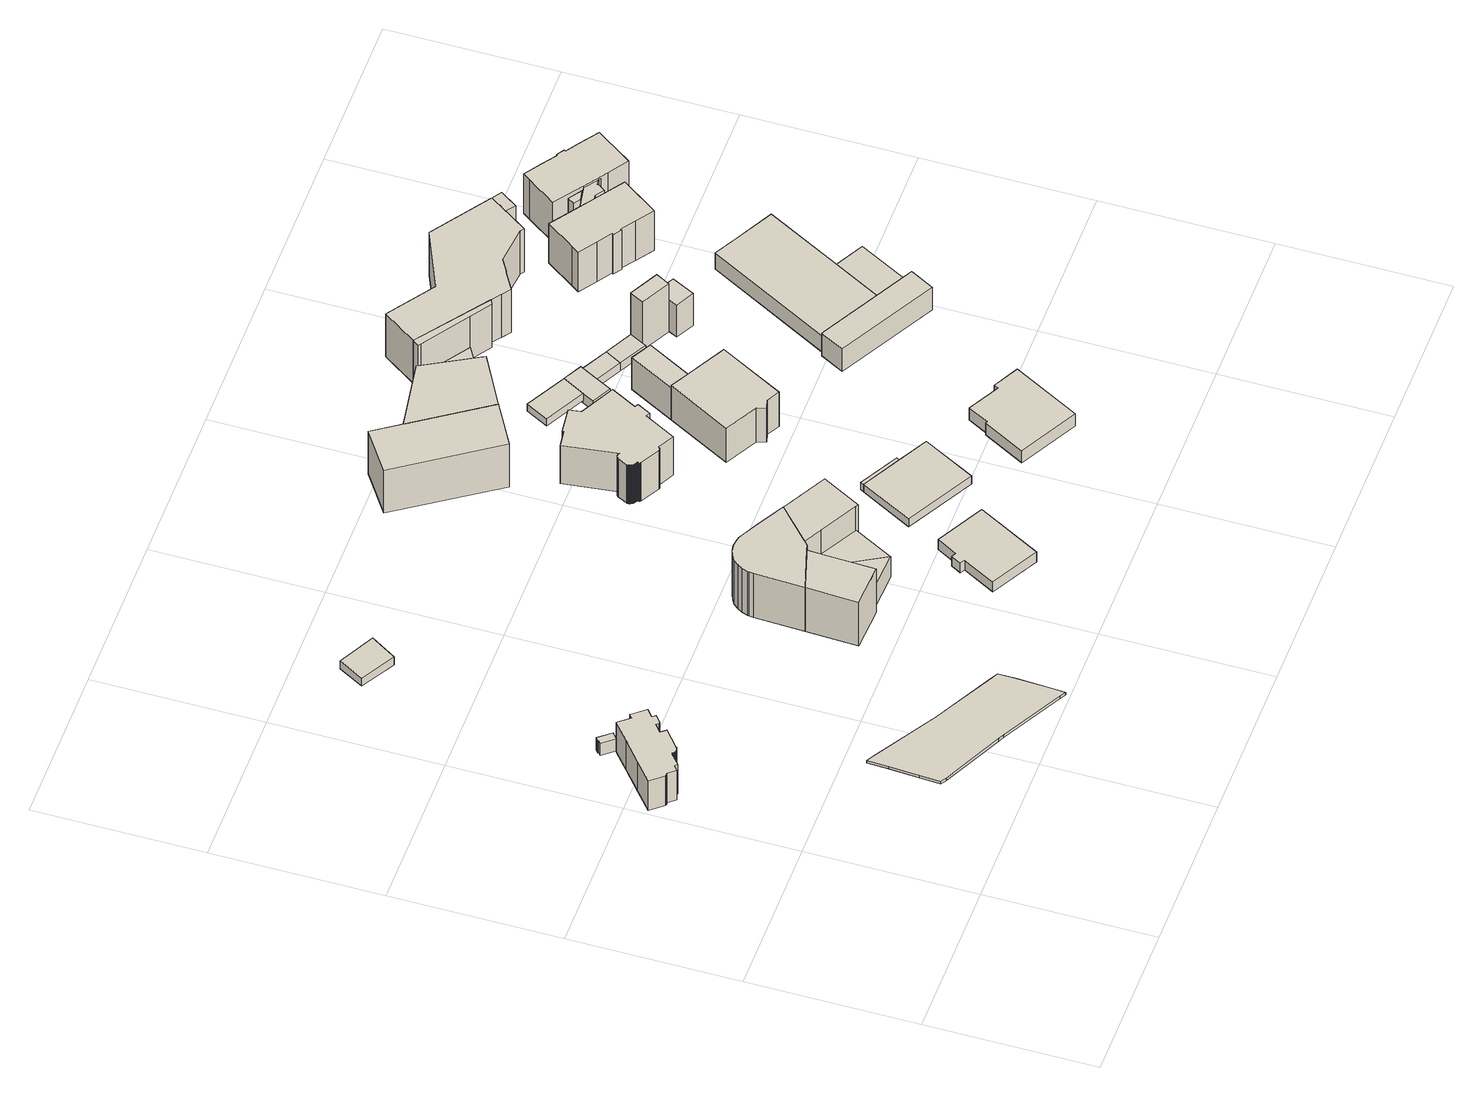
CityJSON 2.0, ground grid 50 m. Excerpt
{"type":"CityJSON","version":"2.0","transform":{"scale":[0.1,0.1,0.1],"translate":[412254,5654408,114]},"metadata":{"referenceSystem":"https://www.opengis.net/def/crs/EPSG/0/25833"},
"CityObjects":{
"building1":{"type":"Building","attributes":{"Dachtyp_tdc":"tdcFreeFormRoof","Gemeindeschluessel":14612000,"Dachneigung":0.479,"QualitaetDacherkennung":22,"Geometrietyp2DReferenz":"3000","measuredHeight":14.75,"function":"31001_9998","roofType":"5000"},"geometry":[{"type":"Solid","lod":"1","boundaries":[[[[0,1,2,3,4,5,6,7,8,9,10,11,12,13,14,15,16,17,18,19,20,21,22,23,24,25,26,27,28,29,30,31,32,33,34,35,36,37,38,39,40,41,42,43,44,45,46,47,48,49,50,51,52,53,54,55,56,57]],[[58,59,60,61,62,63,64,65,66,67,68,69,70,71,72,73,74,75,76,77,78,79,80,81,82,83,84,85,86,87,88,89,90,91,92,93,94,95,96,97,98,99,100,101,102,103,104,105,106,107,108,109,110,111,112,113,114,115]],[[57,59,58,0]],[[56,60,59,57]],[[55,61,60,56]],[[54,62,61,55]],[[53,63,62,54]],[[52,64,63,53]],[[51,65,64,52]],[[50,66,65,51]],[[49,67,66,50]],[[48,68,67,49]],[[47,69,68,48]],[[46,70,69,47]],[[45,71,70,46]],[[44,72,71,45]],[[43,73,72,44]],[[42,74,73,43]],[[41,75,74,42]],[[40,76,75,41]],[[39,77,76,40]],[[38,78,77,39]],[[37,79,78,38]],[[36,80,79,37]],[[35,81,80,36]],[[34,82,81,35]],[[33,83,82,34]],[[32,84,83,33]],[[31,85,84,32]],[[30,86,85,31]],[[29,87,86,30]],[[28,88,87,29]],[[27,89,88,28]],[[26,90,89,27]],[[25,91,90,26]],[[24,92,91,25]],[[23,93,92,24]],[[22,94,93,23]],[[21,95,94,22]],[[20,96,95,21]],[[19,97,96,20]],[[18,98,97,19]],[[17,99,98,18]],[[16,100,99,17]],[[15,101,100,16]],[[14,102,101,15]],[[13,103,102,14]],[[12,104,103,13]],[[11,105,104,12]],[[10,106,105,11]],[[9,107,106,10]],[[8,108,107,9]],[[7,109,108,8]],[[6,110,109,7]],[[5,111,110,6]],[[4,112,111,5]],[[3,113,112,4]],[[2,114,113,3]],[[1,115,114,2]],[[0,58,115,1]]]]}]},
"building2":{"type":"Building","attributes":{"Dachtyp_tdc":"tdcPolyFlatRoof","Gemeindeschluessel":14612000,"Dachneigung":0,"QualitaetDacherkennung":42,"Geometrietyp2DReferenz":"3000","measuredHeight":4.82,"function":"31001_9998","roofType":"1000"},"geometry":[{"type":"Solid","lod":"1","boundaries":[[[[116,117,118,119,120,121]],[[122,123,124,125,126,127]],[[121,123,122,116]],[[120,124,123,121]],[[119,125,124,120]],[[118,126,125,119]],[[117,127,126,118]],[[116,122,127,117]]]]}]},
"building3":{"type":"Building","attributes":{"Dachtyp_tdc":"tdcPolyFlatRoof","Gemeindeschluessel":14612000,"Dachneigung":0,"QualitaetDacherkennung":0,"Geometrietyp2DReferenz":"3000","BezugspunktDach":"2000","measuredHeight":3,"function":"31001_9998"},"geometry":[{"type":"Solid","lod":"1","boundaries":[[[[128,129,130,131,132,133]],[[123,122,134,135,136,137]],[[133,122,123,128]],[[132,134,122,133]],[[131,135,134,132]],[[130,136,135,131]],[[129,137,136,130]],[[128,123,137,129]]]]}]},
"building4":{"type":"Building","attributes":{"Erfassungsdatum_Objekt":"2020-12-18","BodenHoehe":116.76,"gemHoehe":0,"BauwerkHoehe":1,"Gemeindeschluessel":"14612000","Geometrietyp2DReferenz":"3000","measuredHeight":1,"function":"53001_1800"},"geometry":[{"type":"Solid","lod":"1","boundaries":[[[[138,139,140,141,142,143,144,145,146,147,148,149,150,151,152,153]],[[154,155,156,157,158,159,160,161,162,163,164,165,166,167,168,169]],[[153,155,154,138]],[[152,156,155,153]],[[151,157,156,152]],[[150,158,157,151]],[[149,159,158,150]],[[148,160,159,149]],[[147,161,160,148]],[[146,162,161,147]],[[145,163,162,146]],[[144,164,163,145]],[[143,165,164,144]],[[142,166,165,143]],[[141,167,166,142]],[[140,168,167,141]],[[139,169,168,140]],[[138,154,169,139]]]]}]},
"building5":{"type":"Building","attributes":{"Dachtyp_tdc":"tdcPolyFlatRoof","Gemeindeschluessel":14612000,"Dachneigung":0,"QualitaetDacherkennung":0,"Geometrietyp2DReferenz":"3000","BezugspunktDach":"2000","measuredHeight":3,"function":"31001_2000"},"geometry":[{"type":"Solid","lod":"1","boundaries":[[[[170,171,172,173]],[[174,175,176,177]],[[173,175,174,170]],[[172,176,175,173]],[[171,177,176,172]],[[170,174,177,171]]]]}]},
"building6":{"type":"Building","attributes":{"name":"Technische Universität Dresden","Gemeindeschluessel":14612000,"Geometrietyp2DReferenz":"3000","function":"31001_3023","roofType":"9999"},"children":["building6-1","building6-2","building6-3","building6-4","building6-5"]},
"building6-1":{"type":"BuildingPart","attributes":{"Dachtyp_tdc":"tdcHipAndGableRoof","Dachneigung":12.57,"QualitaetDacherkennung":73,"Geometrietyp2DReferenz":"3000","measuredHeight":17.73,"roofType":"5000"},"parents":["building6"],"geometry":[{"type":"Solid","lod":"1","boundaries":[[[[178,179,180,181,182,183,184]],[[185,186,187,188,189,190,191]],[[184,185,191,178]],[[183,186,185,184]],[[182,187,186,183]],[[181,188,187,182]],[[180,189,188,181]],[[179,190,189,180]],[[178,191,190,179]]]]}]},
"building6-2":{"type":"BuildingPart","attributes":{"Dachtyp_tdc":"tdcPolyFlatRoof","Dachneigung":0,"QualitaetDacherkennung":74,"Geometrietyp2DReferenz":"3000","measuredHeight":7.89,"roofType":"1000"},"parents":["building6"],"geometry":[{"type":"Solid","lod":"1","boundaries":[[[[192,193,194,195]],[[190,196,197,191]],[[195,196,190,192]],[[194,197,196,195]],[[193,191,197,194]],[[192,190,191,193]]]]}]},
"building6-3":{"type":"BuildingPart","attributes":{"Dachtyp_tdc":"tdcFreeFormRoof","Dachneigung":10.04,"QualitaetDacherkennung":32,"Geometrietyp2DReferenz":"3000","measuredHeight":18.05,"roofType":"5000"},"parents":["building6"],"geometry":[{"type":"Solid","lod":"1","boundaries":[[[[198,199,200,201,202,203,204,205,206,207,208,209,210,211,212,213,214,215,216]],[[217,218,219,220,221,222,223,224,225,187,226,185,227,228,229,230,231,232,233]],[[216,218,217,198]],[[215,219,218,216]],[[214,220,219,215]],[[213,221,220,214]],[[212,222,221,213]],[[211,223,222,212]],[[210,224,223,211]],[[209,225,224,210]],[[208,187,225,209]],[[207,226,187,208]],[[206,185,226,207]],[[205,227,185,206]],[[204,228,227,205]],[[203,229,228,204]],[[202,230,229,203]],[[201,231,230,202]],[[200,232,231,201]],[[199,233,232,200]],[[198,217,233,199]]]]}]},
"building6-4":{"type":"BuildingPart","attributes":{"Dachtyp_tdc":"tdcPolyFlatRoof","Dachneigung":0,"QualitaetDacherkennung":69,"Geometrietyp2DReferenz":"3000","measuredHeight":7.97,"roofType":"1000"},"parents":["building6"],"geometry":[{"type":"Solid","lod":"1","boundaries":[[[[234,235,236,237]],[[196,238,239,197]],[[237,238,196,234]],[[236,239,238,237]],[[235,197,239,236]],[[234,196,197,235]]]]}]},
"building6-5":{"type":"BuildingPart","attributes":{"Dachtyp_tdc":"tdcHipAndGableRoof","Dachneigung":12.07,"QualitaetDacherkennung":85,"Geometrietyp2DReferenz":"3000","measuredHeight":17.72,"roofType":"5000"},"parents":["building6"],"geometry":[{"type":"Solid","lod":"1","boundaries":[[[[240,241,242,243,244,245,246]],[[228,239,238,247,248,229,249]],[[246,239,228,240]],[[245,238,239,246]],[[244,247,238,245]],[[243,248,247,244]],[[242,229,248,243]],[[241,249,229,242]],[[240,228,249,241]]]]}]},
"building7":{"type":"Building","attributes":{"Dachtyp_tdc":"tdcFreeFormRoof","Gemeindeschluessel":14612000,"Dachneigung":11.05,"QualitaetDacherkennung":6,"Geometrietyp2DReferenz":"3000","measuredHeight":5.58,"function":"31001_9998","roofType":"5000"},"geometry":[{"type":"Solid","lod":"1","boundaries":[[[[250,251,252,253,254,255,256,257]],[[258,259,260,261,262,263,264,265]],[[257,259,258,250]],[[256,260,259,257]],[[255,261,260,256]],[[254,262,261,255]],[[253,263,262,254]],[[252,264,263,253]],[[251,265,264,252]],[[250,258,265,251]]]]}]},
"building8":{"type":"Building","attributes":{"Gemeindeschluessel":14612000,"Geometrietyp2DReferenz":"3000","function":"31001_9998","roofType":"9999"},"children":["building8-1","building8-2"]},
"building8-1":{"type":"BuildingPart","attributes":{"Dachtyp_tdc":"tdcGableRoof","Dachneigung":15.07,"QualitaetDacherkennung":11,"Geometrietyp2DReferenz":"3000","measuredHeight":4.2,"roofType":"3100"},"parents":["building8"],"geometry":[{"type":"Solid","lod":"1","boundaries":[[[[266,267,268,269]],[[270,271,272,273]],[[269,271,270,266]],[[268,272,271,269]],[[267,273,272,268]],[[266,270,273,267]]]]}]},
"building8-2":{"type":"BuildingPart","attributes":{"Dachtyp_tdc":"tdcPolyFlatRoof","Dachneigung":0,"QualitaetDacherkennung":0,"Geometrietyp2DReferenz":"3000","measuredHeight":3,"roofType":"9999"},"parents":["building8"],"geometry":[{"type":"Solid","lod":"1","boundaries":[[[[274,275,276,277,278]],[[279,272,271,280,281]],[[278,272,279,274]],[[277,271,272,278]],[[276,280,271,277]],[[275,281,280,276]],[[274,279,281,275]]]]}]},
"building9":{"type":"Building","attributes":{"Dachtyp_tdc":"tdcFreeFormRoof","Gemeindeschluessel":14612000,"Dachneigung":18.13,"QualitaetDacherkennung":38,"Geometrietyp2DReferenz":"3000","measuredHeight":17.36,"function":"31001_9998","roofType":"5000"},"geometry":[{"type":"Solid","lod":"1","boundaries":[[[[282,283,284,285,286,287,288,289,290,291,292,293,294,295,296,297,298,299,300,301,302,303,304,305,306,307,308,309,310,311,312,313,314,315,316,317,318,319,320,321,322,323,324,325,326,327,328,329,330,331,332,333,334,335,336,337,338,339,340,341,342,343,344,345,346,347,348,349,350,351,352,353,354,355,356,357,358,359,360,361,362,363]],[[364,365,366,367,368,369,370,371,372,373,374,375,376,377,378,379,380,381,382,383,384,385,386,387,388,389,390,391,392,393,394,395,396,397,398,399,400,401,402,403,404,405,406,407,408,409,410,411,412,413,414,415,416,417,418,419,420,421,422,423,424,425,426,427,428,429,430,431,432,433,434,435,436,437,438,439,440,441,442,443,444,445]],[[363,364,445,282]],[[362,365,364,363]],[[361,366,365,362]],[[360,367,366,361]],[[359,368,367,360]],[[358,369,368,359]],[[357,370,369,358]],[[356,371,370,357]],[[355,372,371,356]],[[354,373,372,355]],[[353,374,373,354]],[[352,375,374,353]],[[351,376,375,352]],[[350,377,376,351]],[[349,378,377,350]],[[348,379,378,349]],[[347,380,379,348]],[[346,381,380,347]],[[345,382,381,346]],[[344,383,382,345]],[[343,384,383,344]],[[342,385,384,343]],[[341,386,385,342]],[[340,387,386,341]],[[339,388,387,340]],[[338,389,388,339]],[[337,390,389,338]],[[336,391,390,337]],[[335,392,391,336]],[[334,393,392,335]],[[333,394,393,334]],[[332,395,394,333]],[[331,396,395,332]],[[330,397,396,331]],[[329,398,397,330]],[[328,399,398,329]],[[327,400,399,328]],[[326,401,400,327]],[[325,402,401,326]],[[324,403,402,325]],[[323,404,403,324]],[[322,405,404,323]],[[321,406,405,322]],[[320,407,406,321]],[[319,408,407,320]],[[318,409,408,319]],[[317,410,409,318]],[[316,411,410,317]],[[315,412,411,316]],[[314,413,412,315]],[[313,414,413,314]],[[312,415,414,313]],[[311,416,415,312]],[[310,417,416,311]],[[309,418,417,310]],[[308,419,418,309]],[[307,420,419,308]],[[306,421,420,307]],[[305,422,421,306]],[[304,423,422,305]],[[303,424,423,304]],[[302,425,424,303]],[[301,426,425,302]],[[300,427,426,301]],[[299,428,427,300]],[[298,429,428,299]],[[297,430,429,298]],[[296,431,430,297]],[[295,432,431,296]],[[294,433,432,295]],[[293,434,433,294]],[[292,435,434,293]],[[291,436,435,292]],[[290,437,436,291]],[[289,438,437,290]],[[288,439,438,289]],[[287,440,439,288]],[[286,441,440,287]],[[285,442,441,286]],[[284,443,442,285]],[[283,444,443,284]],[[282,445,444,283]]]]}]},
"building10":{"type":"Building","attributes":{"Dachtyp_tdc":"tdcFreeFormRoof","Gemeindeschluessel":14612000,"Dachneigung":10.01,"QualitaetDacherkennung":23,"Geometrietyp2DReferenz":"3000","measuredHeight":6.78,"function":"31001_9998","roofType":"5000"},"geometry":[{"type":"Solid","lod":"1","boundaries":[[[[446,447,448,449,450,451,452,453]],[[454,455,456,457,458,459,460,461]],[[453,455,454,446]],[[452,456,455,453]],[[451,457,456,452]],[[450,458,457,451]],[[449,459,458,450]],[[448,460,459,449]],[[447,461,460,448]],[[446,454,461,447]]]]}]},
"building11":{"type":"Building","attributes":{"Gemeindeschluessel":14612000,"Geometrietyp2DReferenz":"3000","function":"31001_9998","roofType":"9999"},"children":["building11-1","building11-2"]},
"building11-1":{"type":"BuildingPart","attributes":{"Dachtyp_tdc":"tdcHipAndGableRoof","Dachneigung":22.27,"QualitaetDacherkennung":25,"Geometrietyp2DReferenz":"3000","measuredHeight":16.39,"roofType":"5000"},"parents":["building11"],"geometry":[{"type":"Solid","lod":"1","boundaries":[[[[462,463,464,465,466,467,468,469,470]],[[471,472,473,474,475,476,477,478,479]],[[470,472,471,462]],[[469,473,472,470]],[[468,474,473,469]],[[467,475,474,468]],[[466,476,475,467]],[[465,477,476,466]],[[464,478,477,465]],[[463,479,478,464]],[[462,471,479,463]]]]}]},
"building11-2":{"type":"BuildingPart","attributes":{"Dachtyp_tdc":"tdcHipAndGableRoof","Dachneigung":46,"QualitaetDacherkennung":58,"Geometrietyp2DReferenz":"3000","measuredHeight":14.11,"roofType":"5000"},"parents":["building11"],"geometry":[{"type":"Solid","lod":"1","boundaries":[[[[480,481,482,483]],[[477,484,485,478]],[[483,484,477,480]],[[482,485,484,483]],[[481,478,485,482]],[[480,477,478,481]]]]}]},
"building12":{"type":"Building","attributes":{"Dachtyp_tdc":"tdcPolyFlatRoof","Gemeindeschluessel":14612000,"Dachneigung":2.68,"QualitaetDacherkennung":87,"Geometrietyp2DReferenz":"3000","measuredHeight":2.96,"function":"31001_9998","roofType":"2100"},"geometry":[{"type":"Solid","lod":"1","boundaries":[[[[486,487,488,489]],[[490,491,492,493]],[[489,491,490,486]],[[488,492,491,489]],[[487,493,492,488]],[[486,490,493,487]]]]}]},
"building13":{"type":"Building","attributes":{"Dachtyp_tdc":"tdcPolyFlatRoof","Gemeindeschluessel":14612000,"Dachneigung":4.06,"QualitaetDacherkennung":86,"Geometrietyp2DReferenz":"3000","measuredHeight":4.18,"function":"31001_9998","roofType":"2100"},"geometry":[{"type":"Solid","lod":"1","boundaries":[[[[494,495,496,497,498,499]],[[500,501,502,503,504,505]],[[499,501,500,494]],[[498,502,501,499]],[[497,503,502,498]],[[496,504,503,497]],[[495,505,504,496]],[[494,500,505,495]]]]}]},
"building14":{"type":"Building","attributes":{"Gemeindeschluessel":14612000,"Geometrietyp2DReferenz":"3000","function":"31001_9998","roofType":"9999"},"children":["building14-1","building14-2","building14-3","building14-4","building14-5","building14-6"]},
"building14-1":{"type":"BuildingPart","attributes":{"Dachtyp_tdc":"tdcPolyFlatRoof","Dachneigung":4.51,"QualitaetDacherkennung":37,"Geometrietyp2DReferenz":"3000","measuredHeight":16.69,"roofType":"2100"},"parents":["building14"],"geometry":[{"type":"Solid","lod":"1","boundaries":[[[[506,507,508,509]],[[510,511,512,513]],[[509,511,510,506]],[[508,512,511,509]],[[507,513,512,508]],[[506,510,513,507]]]]}]},
"building14-2":{"type":"BuildingPart","attributes":{"Dachtyp_tdc":"tdcPolyFlatRoof","Dachneigung":0,"QualitaetDacherkennung":57,"Geometrietyp2DReferenz":"3000","measuredHeight":4.63,"roofType":"1000"},"parents":["building14"],"geometry":[{"type":"Solid","lod":"1","boundaries":[[[[514,515,516,517,518,519,520,521,522]],[[523,524,525,526,527,528,529,530,531]],[[522,524,523,514]],[[521,525,524,522]],[[520,526,525,521]],[[519,527,526,520]],[[518,528,527,519]],[[517,529,528,518]],[[516,530,529,517]],[[515,531,530,516]],[[514,523,531,515]]]]}]},
"building14-3":{"type":"BuildingPart","attributes":{"Dachtyp_tdc":"tdcPolyFlatRoof","Dachneigung":0,"QualitaetDacherkennung":44,"Geometrietyp2DReferenz":"3000","measuredHeight":16.47,"roofType":"1000"},"parents":["building14"],"geometry":[{"type":"Solid","lod":"1","boundaries":[[[[532,533,534,535,536]],[[537,538,539,523,531]],[[536,538,537,532]],[[535,539,538,536]],[[534,523,539,535]],[[533,531,523,534]],[[532,537,531,533]]]]}]},
"building14-4":{"type":"BuildingPart","attributes":{"Dachtyp_tdc":"tdcPolyFlatRoof","Dachneigung":10.05,"QualitaetDacherkennung":40,"Geometrietyp2DReferenz":"3000","measuredHeight":16.87,"roofType":"2100"},"parents":["building14"],"geometry":[{"type":"Solid","lod":"1","boundaries":[[[[540,541,542,543,544,545]],[[546,547,548,525,524,549]],[[545,547,546,540]],[[544,548,547,545]],[[543,525,548,544]],[[542,524,525,543]],[[541,549,524,542]],[[540,546,549,541]]]]}]},
"building14-5":{"type":"BuildingPart","attributes":{"Dachtyp_tdc":"tdcPolyFlatRoof","Dachneigung":0,"QualitaetDacherkennung":74,"Geometrietyp2DReferenz":"3000","measuredHeight":16.56,"roofType":"1000"},"parents":["building14"],"geometry":[{"type":"Solid","lod":"1","boundaries":[[[[550,551,552,553,554]],[[538,555,556,557,539]],[[554,555,538,550]],[[553,556,555,554]],[[552,557,556,553]],[[551,539,557,552]],[[550,538,539,551]]]]}]},
"building14-6":{"type":"BuildingPart","attributes":{"Dachtyp_tdc":"tdcPolyFlatRoof","Dachneigung":0,"QualitaetDacherkennung":67,"Geometrietyp2DReferenz":"3000","measuredHeight":16.57,"roofType":"1000"},"parents":["building14"],"geometry":[{"type":"Solid","lod":"1","boundaries":[[[[558,559,560,561,562,563,564,565,566,567,568,509,508,569,570,571,572]],[[546,573,574,575,576,512,511,577,578,579,580,581,582,583,584,585,547]],[[572,573,546,558]],[[571,574,573,572]],[[570,575,574,571]],[[569,576,575,570]],[[508,512,576,569]],[[509,511,512,508]],[[568,577,511,509]],[[567,578,577,568]],[[566,579,578,567]],[[565,580,579,566]],[[564,581,580,565]],[[563,582,581,564]],[[562,583,582,563]],[[561,584,583,562]],[[560,585,584,561]],[[559,547,585,560]],[[558,546,547,559]]]]}]},
"building15":{"type":"Building","attributes":{"Dachtyp_tdc":"tdcPolyFlatRoof","Gemeindeschluessel":14612000,"Dachneigung":0,"QualitaetDacherkennung":83,"Geometrietyp2DReferenz":"3000","measuredHeight":3.15,"function":"31001_9998","roofType":"1000"},"geometry":[{"type":"Solid","lod":"1","boundaries":[[[[586,587,588,589]],[[590,591,592,593]],[[589,591,590,586]],[[588,592,591,589]],[[587,593,592,588]],[[586,590,593,587]]]]}]},
"building16":{"type":"Building","attributes":{"Dachtyp_tdc":"tdcPolyFlatRoof","Gemeindeschluessel":14612000,"Dachneigung":0,"QualitaetDacherkennung":74,"Geometrietyp2DReferenz":"3000","measuredHeight":3.16,"function":"31001_9998","roofType":"1000"},"geometry":[{"type":"Solid","lod":"1","boundaries":[[[[587,594,595,596,588]],[[593,592,597,598,599]],[[588,592,593,587]],[[596,597,592,588]],[[595,598,597,596]],[[594,599,598,595]],[[587,593,599,594]]]]}]},
"building17":{"type":"Building","attributes":{"Dachtyp_tdc":"tdcFreeFormRoof","Gemeindeschluessel":14612000,"Dachneigung":19.32,"QualitaetDacherkennung":1,"Geometrietyp2DReferenz":"3000","measuredHeight":19.07,"function":"31001_9998","roofType":"5000"},"geometry":[{"type":"Solid","lod":"1","boundaries":[[[[600,601,602,603]],[[604,605,606,607]],[[603,605,604,600]],[[602,606,605,603]],[[601,607,606,602]],[[600,604,607,601]]]]}]},
"building18":{"type":"Building","attributes":{"Dachtyp_tdc":"tdcGableRoof","Gemeindeschluessel":14612000,"Dachneigung":56.78,"QualitaetDacherkennung":5,"Geometrietyp2DReferenz":"3000","measuredHeight":15.3,"function":"31001_9998","roofType":"3100"},"geometry":[{"type":"Solid","lod":"1","boundaries":[[[[608,609,610,611,612]],[[613,614,615,616,617]],[[612,614,613,608]],[[611,615,614,612]],[[610,616,615,611]],[[609,617,616,610]],[[608,613,617,609]]]]}]},
"building19":{"type":"Building","attributes":{"Gemeindeschluessel":14612000,"Geometrietyp2DReferenz":"3000","function":"31001_2000","roofType":"9999"},"children":["building19-1","building19-2","building19-3"]},
"building19-1":{"type":"BuildingPart","attributes":{"Dachtyp_tdc":"tdcPolyFlatRoof","Dachneigung":0,"QualitaetDacherkennung":46,"Geometrietyp2DReferenz":"3000","measuredHeight":5.47,"roofType":"1000"},"parents":["building19"],"geometry":[{"type":"Solid","lod":"1","boundaries":[[[[618,619,620,621]],[[622,623,624,625]],[[621,623,622,618]],[[620,624,623,621]],[[619,625,624,620]],[[618,622,625,619]]]]}]},
"building19-2":{"type":"BuildingPart","attributes":{"Dachtyp_tdc":"tdcPolyFlatRoof","Dachneigung":0,"QualitaetDacherkennung":76,"Geometrietyp2DReferenz":"3000","measuredHeight":8.79,"roofType":"1000"},"parents":["building19"],"geometry":[{"type":"Solid","lod":"1","boundaries":[[[[626,627,628,629,630,631]],[[632,633,634,635,636,623]],[[631,633,632,626]],[[630,634,633,631]],[[629,635,634,630]],[[628,636,635,629]],[[627,623,636,628]],[[626,632,623,627]]]]}]},
"building19-3":{"type":"BuildingPart","attributes":{"Dachtyp_tdc":"tdcPolyFlatRoof","Dachneigung":0,"QualitaetDacherkennung":48,"Geometrietyp2DReferenz":"3000","measuredHeight":6.45,"roofType":"1000"},"parents":["building19"],"geometry":[{"type":"Solid","lod":"1","boundaries":[[[[637,638,639,640,641,642]],[[624,636,643,644,645,625]],[[642,636,624,637]],[[641,643,636,642]],[[640,644,643,641]],[[639,645,644,640]],[[638,625,645,639]],[[637,624,625,638]]]]}]},
"building20":{"type":"Building","attributes":{"Gemeindeschluessel":14612000,"Geometrietyp2DReferenz":"3000","function":"31001_9998","roofType":"9999"},"children":["building20-1","building20-2","building20-3","building20-4"]},
"building20-1":{"type":"BuildingPart","attributes":{"Dachtyp_tdc":"tdcPolyFlatRoof","Dachneigung":0,"QualitaetDacherkennung":53,"Geometrietyp2DReferenz":"3000","measuredHeight":15.28,"roofType":"1000"},"parents":["building20"],"geometry":[{"type":"Solid","lod":"1","boundaries":[[[[646,647,648,649,650,651,652,653,654,655,656,657,658,659]],[[660,661,662,663,664,665,666,667,668,669,670,671,672,673]],[[659,660,673,646]],[[658,661,660,659]],[[657,662,661,658]],[[656,663,662,657]],[[655,664,663,656]],[[654,665,664,655]],[[653,666,665,654]],[[652,667,666,653]],[[651,668,667,652]],[[650,669,668,651]],[[649,670,669,650]],[[648,671,670,649]],[[647,672,671,648]],[[646,673,672,647]]]]}]},
"building20-2":{"type":"BuildingPart","attributes":{"Dachtyp_tdc":"tdcPolyFlatRoof","Dachneigung":2.56,"QualitaetDacherkennung":73,"Geometrietyp2DReferenz":"3000","measuredHeight":15.56,"roofType":"2100"},"parents":["building20"],"geometry":[{"type":"Solid","lod":"1","boundaries":[[[[674,675,676,677,678,679,680,681,682,683,684,685,686,687]],[[688,689,690,691,692,693,694,695,696,697,698,699,700,701]],[[687,689,688,674]],[[686,690,689,687]],[[685,691,690,686]],[[684,692,691,685]],[[683,693,692,684]],[[682,694,693,683]],[[681,695,694,682]],[[680,696,695,681]],[[679,697,696,680]],[[678,698,697,679]],[[677,699,698,678]],[[676,700,699,677]],[[675,701,700,676]],[[674,688,701,675]]]]}]},
"building20-3":{"type":"BuildingPart","attributes":{"Dachtyp_tdc":"tdcPolyFlatRoof","Dachneigung":0,"QualitaetDacherkennung":50,"Geometrietyp2DReferenz":"3000","measuredHeight":14.61,"roofType":"1000"},"parents":["building20"],"geometry":[{"type":"Solid","lod":"1","boundaries":[[[[702,703,704,705,706,707,708,709,710,711]],[[688,712,660,673,713,714,715,716,717,689]],[[711,712,688,702]],[[710,660,712,711]],[[709,673,660,710]],[[708,713,673,709]],[[707,714,713,708]],[[706,715,714,707]],[[705,716,715,706]],[[704,717,716,705]],[[703,689,717,704]],[[702,688,689,703]]]]}]},
"building20-4":{"type":"BuildingPart","attributes":{"Dachtyp_tdc":"tdcPolyFlatRoof","Dachneigung":2.66,"QualitaetDacherkennung":43,"Geometrietyp2DReferenz":"3000","measuredHeight":15.88,"roofType":"2100"},"parents":["building20"],"geometry":[{"type":"Solid","lod":"1","boundaries":[[[[718,719,720,721]],[[722,723,712,724]],[[721,723,722,718]],[[720,712,723,721]],[[719,724,712,720]],[[718,722,724,719]]]]}]}
},
"vertices":[
[208,1046,132],[180,1080,132],[125,1034,132],[61,980,132],[3,932,132],[35,894,132],[36,894,132],[37,894,132],[38,894,132],[39,893,132],[40,893,132],[41,893,132],[42,894,132],[43,894,132],[44,894,132],[45,895,132],[64,872,132],[78,884,132],[85,876,132],[118,905,132],[119,904,132],[119,903,132],[120,903,132],[120,902,132],[121,901,132],[122,900,132],[123,899,132],[124,898,132],[125,897,132],[126,897,132],[127,897,132],[128,896,132],[129,896,132],[131,896,132],[132,896,132],[133,896,132],[134,896,132],[135,896,132],[136,896,132],[137,896,132],[138,897,132],[139,897,132],[140,897,132],[141,898,132],[142,899,132],[143,899,132],[144,900,132],[144,901,132],[195,943,132],[182,959,132],[205,978,132],[211,970,132],[216,970,132],[237,987,132],[228,997,132],[251,1016,132],[220,1053,132],[219,1055,132],[208,1046,17],[219,1055,17],[220,1053,17],[251,1016,17],[228,997,17],[237,987,17],[216,970,17],[211,970,17],[205,978,17],[182,959,17],[195,943,17],[144,901,17],[144,900,17],[143,899,17],[142,899,17],[141,898,17],[140,897,17],[139,897,17],[138,897,17],[137,896,17],[136,896,17],[135,896,17],[134,896,17],[133,896,17],[132,896,17],[131,896,17],[129,896,17],[128,896,17],[127,897,17],[126,897,17],[125,897,17],[124,898,17],[123,899,17],[122,900,17],[121,901,17],[120,902,17],[120,903,17],[119,903,17],[119,904,17],[118,905,17],[85,876,17],[78,884,17],[64,872,17],[45,895,17],[44,894,17],[43,894,17],[42,894,17],[41,893,17],[40,893,17],[39,893,17],[38,894,17],[37,894,17],[36,894,17],[35,894,17],[3,932,17],[61,980,17],[125,1034,17],[180,1080,17],
[198,1095,68],[167,1132,68],[159,1125,68],[160,1123,68],[151,1115,68],[180,1080,68],[198,1095,20],[180,1080,20],[151,1115,20],[160,1123,20],[159,1125,20],[167,1132,20],
[180,1080,50],[208,1046,50],[219,1055,50],[220,1053,50],[228,1059,50],[198,1095,50],[228,1059,20],[220,1053,20],[219,1055,20],[208,1046,20],
[330,220,38],[347,210,38],[526,123,38],[543,114,38],[725,17,38],[742,7,38],[745,51,38],[749,146,38],[750,200,38],[732,209,38],[605,277,38],[550,306,38],[359,421,38],[341,431,38],[339,369,38],[333,281,38],[330,220,28],[333,281,28],[339,369,28],[341,431,28],[359,421,28],[550,306,28],[605,277,28],[732,209,28],[750,200,28],[749,146,28],[745,51,28],[742,7,28],[725,17,28],[543,114,28],[526,123,28],[347,210,28],
[202,1800,40],[303,1743,40],[351,1819,40],[244,1875,40],[202,1800,10],[244,1875,10],[351,1819,10],[303,1743,10],
[978,771,174],[1090,709,174],[1098,705,174],[1160,820,174],[1027,892,174],[976,845,174],[926,799,174],[926,799,4],[976,845,4],[1027,892,4],[1160,820,4],[1098,705,4],[1090,709,4],[978,771,4],
[1090,709,83],[978,771,83],[952,722,83],[1026,591,83],[1026,591,4],[952,722,4],
[789,941,175],[780,925,175],[774,908,175],[773,904,175],[772,890,175],[767,745,175],[898,783,175],[914,788,175],[926,799,175],[977,846,175],[1027,892,175],[940,940,175],[899,962,175],[884,969,175],[870,972,175],[852,974,175],[834,971,175],[816,964,175],[801,954,175],[789,941,4],[801,954,4],[816,964,4],[834,971,4],[852,974,4],[870,972,4],[884,969,4],[899,962,4],[940,940,4],[977,846,4],[914,788,4],[898,783,4],[767,745,4],[772,890,4],[773,904,4],[774,908,4],[780,925,4],
[1026,591,84],[952,722,84],[896,724,84],[891,596,84],[891,596,4],[896,724,4],
[898,783,174],[833,764,174],[767,745,174],[761,592,174],[891,587,174],[891,596,174],[896,724,174],[891,587,4],[761,592,4],[833,764,4],
[1156,501,48],[1123,440,48],[1110,447,48],[1094,418,48],[1107,410,48],[1055,314,48],[1195,238,48],[1297,425,48],[1156,501,10],[1297,425,10],[1195,238,10],[1055,314,10],[1107,410,10],[1094,418,10],[1110,447,10],[1123,440,10],
[1408,700,45],[1292,763,45],[1286,752,45],[1402,689,45],[1408,700,18],[1402,689,18],[1286,752,18],[1292,763,18],
[1203,599,48],[1404,489,48],[1487,643,48],[1402,689,48],[1286,752,48],[1203,599,18],[1487,643,18],[1404,489,18],
[1089,1371,160],[1088,1372,160],[1087,1372,160],[1087,1373,160],[1086,1373,160],[1085,1374,160],[1084,1374,160],[1083,1374,160],[1082,1374,160],[1081,1374,160],[1080,1374,160],[1079,1374,160],[1078,1374,160],[1077,1374,160],[1076,1373,160],[1075,1373,160],[1074,1372,160],[1073,1371,160],[1072,1370,160],[1072,1369,160],[1071,1369,160],[1056,1340,160],[1056,1339,160],[1056,1338,160],[1056,1336,160],[1056,1335,160],[1056,1333,160],[1057,1332,160],[1057,1330,160],[1058,1329,160],[1058,1328,160],[1059,1326,160],[1060,1325,160],[1060,1324,160],[1061,1323,160],[1062,1322,160],[1063,1321,160],[1065,1320,160],[1066,1319,160],[1067,1318,160],[1068,1318,160],[1070,1317,160],[1071,1317,160],[1072,1316,160],[1074,1316,160],[1073,1315,160],[1073,1314,160],[1073,1313,160],[1073,1312,160],[1073,1311,160],[1073,1310,160],[1073,1309,160],[1074,1308,160],[1075,1307,160],[1076,1306,160],[1132,1274,160],[1133,1274,160],[1134,1274,160],[1135,1274,160],[1136,1274,160],[1137,1275,160],[1138,1275,160],[1139,1275,160],[1140,1276,160],[1141,1276,160],[1141,1277,160],[1142,1277,160],[1142,1278,160],[1143,1279,160],[1143,1280,160],[1144,1280,160],[1192,1254,160],[1241,1346,160],[1253,1340,160],[1274,1380,160],[1264,1386,160],[1305,1462,160],[1203,1514,160],[1197,1551,160],[1120,1542,160],[1118,1537,160],[1068,1530,160],[1068,1530,11],[1118,1537,11],[1120,1542,11],[1197,1551,11],[1203,1514,11],[1305,1462,11],[1264,1386,11],[1274,1380,11],[1253,1340,11],[1241,1346,11],[1192,1254,11],[1144,1280,11],[1143,1280,11],[1143,1279,11],[1142,1278,11],[1142,1277,11],[1141,1277,11],[1141,1276,11],[1140,1276,11],[1139,1275,11],[1138,1275,11],[1137,1275,11],[1136,1274,11],[1135,1274,11],[1134,1274,11],[1133,1274,11],[1132,1274,11],[1076,1306,11],[1075,1307,11],[1074,1308,11],[1073,1309,11],[1073,1310,11],[1073,1311,11],[1073,1312,11],[1073,1313,11],[1073,1314,11],[1073,1315,11],[1074,1316,11],[1072,1316,11],[1071,1317,11],[1070,1317,11],[1068,1318,11],[1067,1318,11],[1066,1319,11],[1065,1320,11],[1063,1321,11],[1062,1322,11],[1061,1323,11],[1060,1324,11],[1060,1325,11],[1059,1326,11],[1058,1328,11],[1058,1329,11],[1057,1330,11],[1057,1332,11],[1056,1333,11],[1056,1335,11],[1056,1336,11],[1056,1338,11],[1056,1339,11],[1056,1340,11],[1071,1369,11],[1072,1369,11],[1072,1370,11],[1073,1371,11],[1074,1372,11],[1075,1373,11],[1076,1373,11],[1077,1374,11],[1078,1374,11],[1079,1374,11],[1080,1374,11],[1081,1374,11],[1082,1374,11],[1083,1374,11],[1084,1374,11],[1085,1374,11],[1086,1373,11],[1087,1373,11],[1087,1372,11],[1088,1372,11],[1089,1371,11],
[1622,567,67],[1589,506,67],[1584,508,67],[1517,385,67],[1689,292,67],[1796,490,67],[1721,530,67],[1714,517,67],[1622,567,20],[1714,517,20],[1721,530,20],[1796,490,20],[1689,292,20],[1517,385,20],[1584,508,20],[1589,506,20],
[1489,1108,137],[1557,1233,137],[1447,1293,137],[1388,1325,137],[1286,1137,137],[1382,1085,137],[1391,1058,137],[1417,1066,137],[1455,1045,137],[1489,1108,4],[1455,1045,4],[1417,1066,4],[1391,1058,4],[1382,1085,4],[1286,1137,4],[1388,1325,4],[1447,1293,4],[1557,1233,4],
[1388,1325,127],[1447,1293,127],[1520,1427,127],[1461,1459,127],[1461,1459,4],[1520,1427,4],
[1253,1629,43],[1371,1566,43],[1407,1631,43],[1288,1695,43],[1253,1629,15],[1288,1695,15],[1407,1631,15],[1371,1566,15],
[1353,1532,44],[1408,1502,44],[1433,1550,44],[1461,1602,44],[1407,1631,44],[1371,1566,44],[1353,1532,6],[1371,1566,6],[1407,1631,6],[1461,1602,6],[1433,1550,6],[1408,1502,6],
[1847,1912,175],[1882,1963,175],[1855,1981,175],[1821,1931,175],[1847,1912,9],[1821,1931,9],[1855,1981,9],[1882,1963,9],
[1210,1981,56],[1295,1827,56],[1323,1843,56],[1350,1857,56],[1348,1859,56],[1379,1876,56],[1380,1874,56],[1425,1900,56],[1289,1993,56],[1210,1981,9],[1289,1993,9],[1425,1900,9],[1380,1874,9],[1379,1876,9],[1348,1859,9],[1350,1857,9],[1323,1843,9],[1295,1827,9],
[1301,1815,174],[1295,1827,174],[1210,1981,174],[997,1947,174],[1146,1729,174],[1301,1815,9],[1146,1729,9],[997,1947,9],
[1295,2017,176],[1282,1998,176],[1289,1993,176],[1425,1900,176],[1484,1859,176],[1501,1866,176],[1295,2017,9],[1501,1866,9],[1484,1859,9],[1282,1998,9],
[1146,1729,175],[997,1947,175],[943,2026,175],[821,1943,175],[1016,1656,175],[1016,1656,9],[821,1943,9],[943,2026,9],
[1295,2017,175],[1501,1866,175],[1528,1847,175],[1528,1846,175],[1553,1828,175],[1612,1863,175],[1613,1862,175],[1648,1883,175],[1649,1883,175],[1763,1872,175],[1774,1864,175],[1851,1984,175],[1683,2100,175],[1501,2022,175],[1364,2117,175],[1364,2117,9],[1501,2022,9],[1683,2100,9],[1851,1984,9],[1774,1864,9],[1763,1872,9],[1649,1883,9],[1648,1883,9],[1613,1862,9],[1612,1863,9],[1553,1828,9],[1528,1846,9],[1528,1847,9],
[1436,1550,37],[1513,1509,37],[1540,1557,37],[1462,1598,37],[1436,1550,6],[1462,1598,6],[1540,1557,6],[1513,1509,6],
[1595,1465,37],[1600,1475,37],[1621,1515,37],[1621,1515,6],[1600,1475,6],[1595,1465,6],
[1600,1475,198],[1684,1429,198],[1706,1470,198],[1621,1515,198],[1600,1475,11],[1621,1515,11],[1706,1470,11],[1684,1429,11],
[1759,1442,137],[1706,1470,137],[1684,1429,137],[1670,1403,137],[1725,1374,137],[1759,1442,14],[1725,1374,14],[1670,1403,14],[1684,1429,14],[1706,1470,14],
[2090,1021,70],[2000,1069,70],[1915,912,70],[2005,863,70],[2090,1021,16],[2005,863,16],[1915,912,16],[2000,1069,16],
[2014,858,103],[2005,863,103],[1734,1010,103],[1725,1014,103],[1687,945,103],[1976,788,103],[2014,858,16],[1976,788,16],[1687,945,16],[1725,1014,16],[1734,1010,16],
[1915,912,80],[2000,1069,80],[2116,1285,80],[2006,1344,80],[1936,1382,80],[1734,1010,80],[1936,1382,16],[2006,1344,16],[2116,1285,16],
[2048,1721,164],[2106,1681,164],[2166,1766,164],[2181,1788,164],[2130,1824,164],[2088,1852,164],[2091,1856,164],[2069,1871,164],[2066,1868,164],[2025,1897,164],[1974,1932,164],[1958,1910,164],[1899,1825,164],[1983,1767,164],[1983,1767,11],[1899,1825,11],[1958,1910,11],[1974,1932,11],[2025,1897,11],[2066,1868,11],[2069,1871,11],[2091,1856,11],[2088,1852,11],[2130,1824,11],[2181,1788,11],[2166,1766,11],[2106,1681,11],[2048,1721,11],
[1906,1753,164],[1823,1811,164],[1763,1726,164],[1748,1704,164],[1799,1668,164],[1841,1640,164],[1838,1636,164],[1861,1620,164],[1863,1624,164],[1904,1595,164],[1955,1560,164],[1971,1582,164],[2030,1667,164],[1947,1725,164],[1906,1753,11],[1947,1725,11],[2030,1667,11],[1971,1582,11],[1955,1560,11],[1904,1595,11],[1863,1624,11],[1861,1620,11],[1838,1636,11],[1841,1640,11],[1799,1668,11],[1748,1704,11],[1763,1726,11],[1823,1811,11],
[1906,1753,157],[1947,1725,157],[1966,1728,157],[1991,1711,157],[2006,1733,157],[2004,1735,157],[2023,1738,157],[2048,1721,157],[1983,1767,157],[1928,1757,157],[1928,1757,11],[2023,1738,11],[2004,1735,11],[2006,1733,11],[1991,1711,11],[1966,1728,11],
[1922,1790,169],[1909,1770,169],[1928,1757,169],[1961,1763,169],[1922,1790,11],[1961,1763,11],[1909,1770,11]
]}
